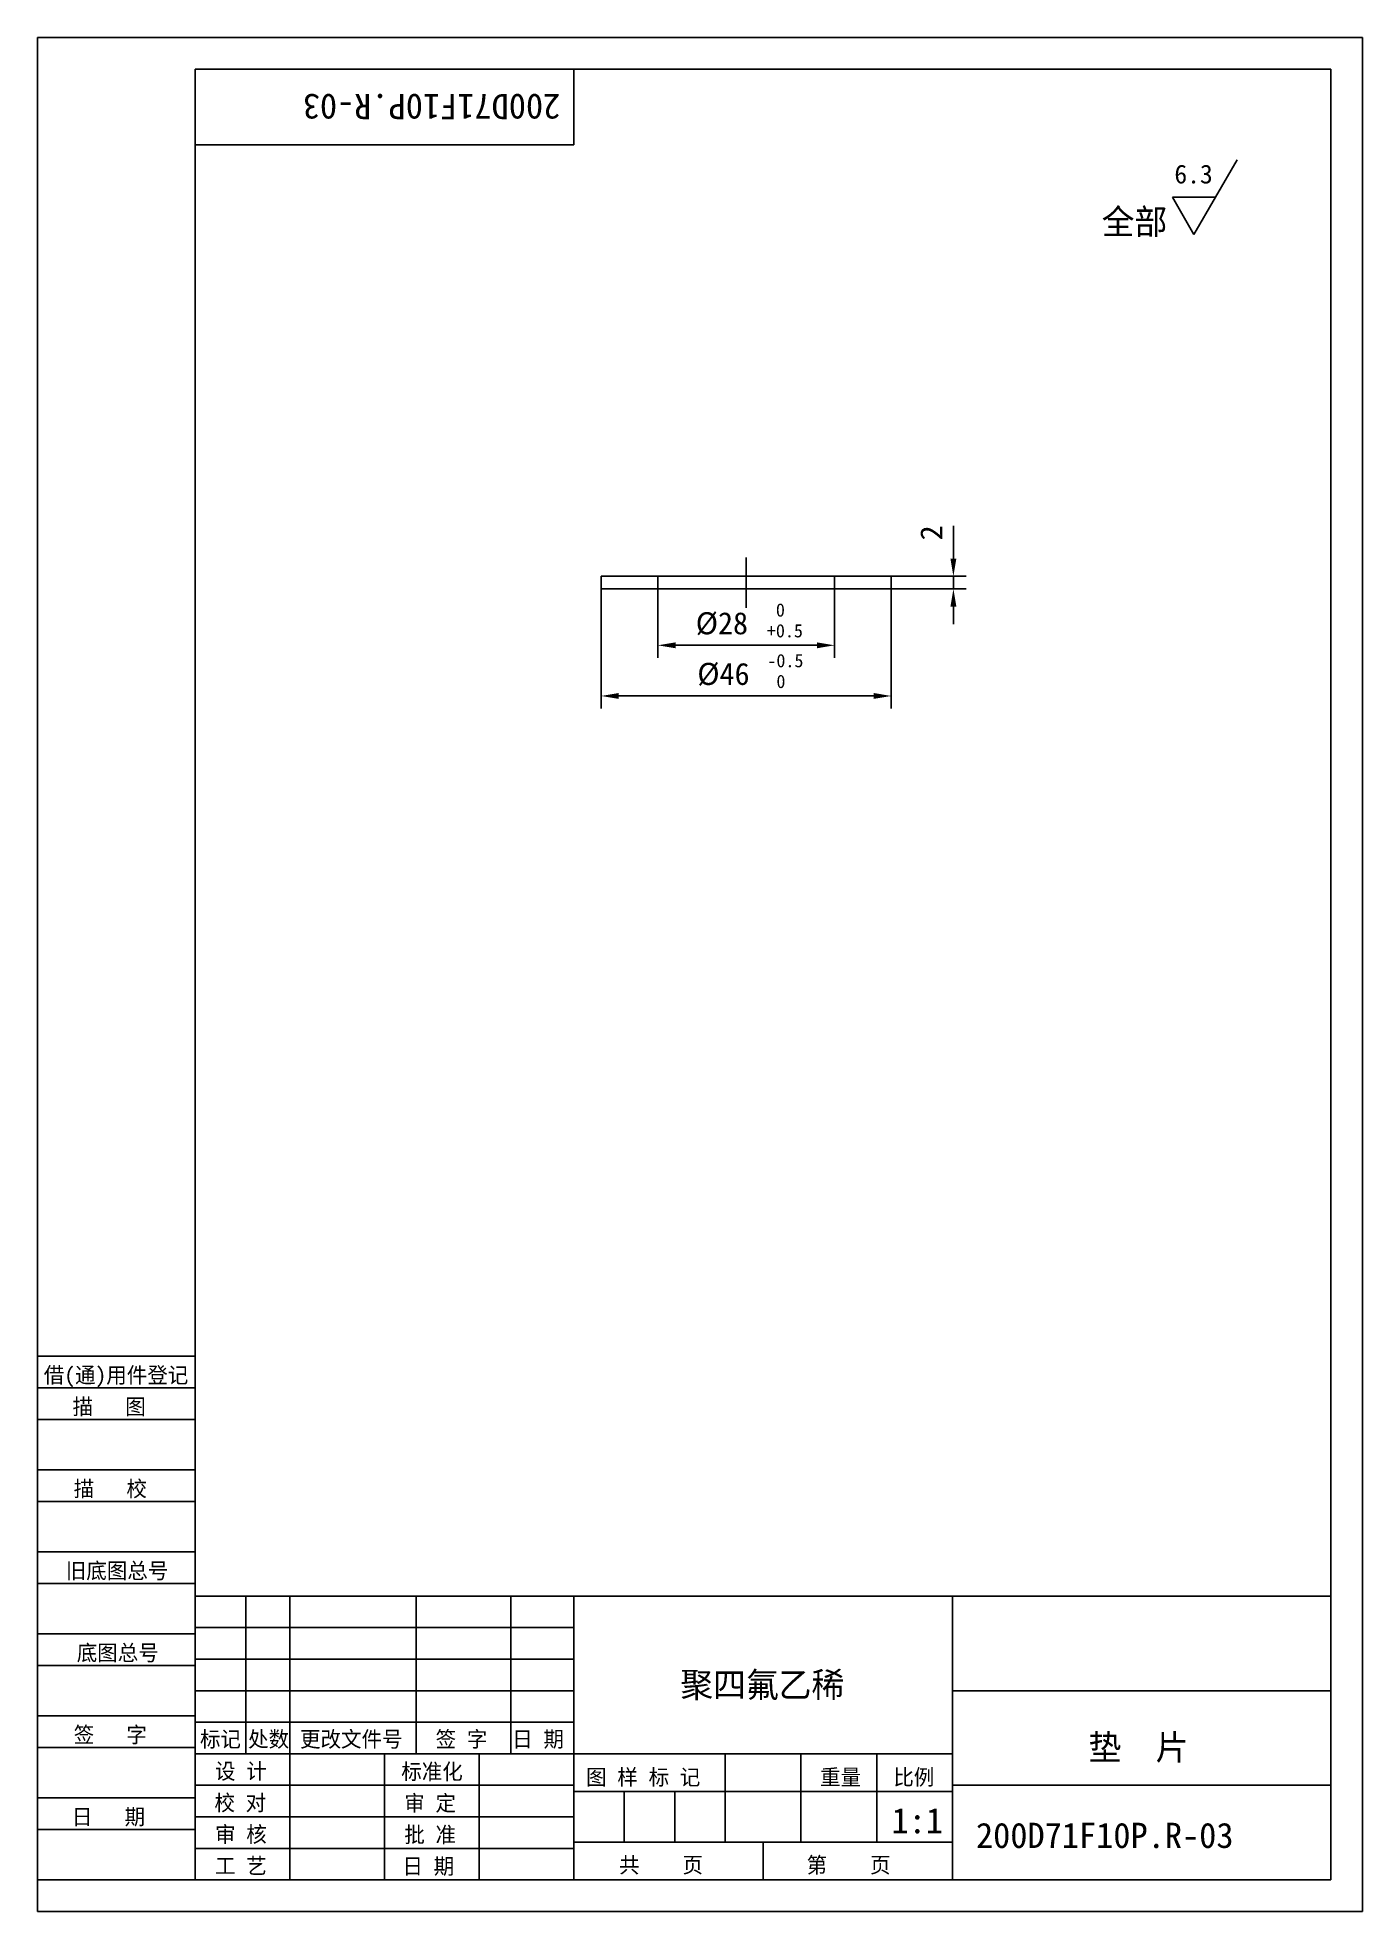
# Model space of a CAD drawing. Header units: metres. Extents: x 0 to 210, y 0 to 297.
import ezdxf

# ---------------------------------------------------------------- set-up
doc = ezdxf.new("R2010")
doc.units = ezdxf.units.M
for name, color, linetype in [('C', 6, 'Continuous'), ('D', 1, 'Continuous'), ('FL', 5, 'Continuous'), ('T', 7, 'Continuous'), ('TL', 4, 'Continuous')]:
    doc.layers.add(name, color=color, linetype=linetype)

# ---------------------------------------------------------------- blocks, each defined once
blk = doc.blocks.new('TUKUN4')
at = {"layer": 'FL'}
for p, q in [((0, 297), (0, 0)), ((210, 297), (0, 297)), ((210, 0), (210, 297)), ((0, 78), (25, 78)), ((0, 70), (25, 70)), ((0, 65), (25, 65)), ((0, 57), (25, 57)), ((0, 52), (25, 52)), ((33, 25), (33, 50)), ((40, 5), (40, 50)), ((60, 25), (60, 50)), ((75, 25), (75, 50)), ((25, 45), (85, 45)), ((0, 44), (25, 44)), ((0, 39), (25, 39)), ((25, 40), (85, 40)), ((25, 35), (85, 35)), ((0, 31), (25, 31)), ((25, 30), (85, 30)), ((0, 26), (25, 26)), ((70, 5), (70, 25)), ((0, 18), (25, 18)), ((25, 20), (85, 20)), ((25, 15), (85, 15)), ((0, 13), (25, 13)), ((25, 10), (85, 10)), ((0, 0), (210, 0))]:
    blk.add_line(p, q, dxfattribs=at)
at = {"layer": 'TL'}
for p, q in [((25, 5), (25, 292)), ((205, 292), (25, 292)), ((85, 292), (85, 280)), ((205, 5), (205, 292)), ((85, 280), (25, 280)), ((0, 88), (25, 88)), ((0, 83), (25, 83)), ((205, 50), (25, 50)), ((85, 5), (85, 50)), ((145, 5), (145, 50)), ((205, 35), (145, 35)), ((145, 25), (25, 25)), ((55, 5), (55, 25)), ((109, 11), (109, 25)), ((121, 11), (121, 25)), ((133, 11), (133, 25)), ((85, 19), (145, 19)), ((93, 11), (93, 19)), ((101, 11), (101, 19)), ((205, 20), (145, 20)), ((145, 11), (85, 11)), ((115, 5), (115, 11)), ((0, 5), (205, 5))]:
    blk.add_line(p, q, dxfattribs=at)
at = {"layer": 'T'}
for s, p in [('借(通)用件登记', (1, 83.76)), ('描   图', (5.56, 78.76)), ('描   校', (5.74, 65.76)), ('旧底图总号', (4.49, 52.76)), ('底图总号', (6.22, 39.76)), ('签   字', (5.74, 26.76)), ('标记', (25.75, 26.07)), ('处数', (33.38, 26.07)), ('更改文件号', (41.61, 26.07)), ('签 字', (63.1, 26.07)), ('日 期', (75.23, 26.07)), ('设 计', (28.14, 20.99)), ('标准化', (57.65, 20.93)), ('图 样 标 记', (86.95, 20.04)), ('重量', (124.03, 20.04)), ('比例', (135.64, 20.04)), ('校 对', (28.05, 15.99)), ('审 定', (58.13, 15.93)), ('日   期', (5.45, 13.76)), ('审 核', (28.14, 10.99)), ('批 准', (58.13, 10.93)), ('共    页', (92.18, 6.13)), ('第    页', (121.9, 6.13)), ('工 艺', (28.14, 5.99)), ('日 期', (57.84, 5.93))]:
    blk.add_text(s, height=2.5, dxfattribs=at).set_placement(p)

msp = doc.modelspace()

# ---------------------------------------------------------------- linework, layer by layer
at = {"layer": 'C'}
msp.add_line((112.32, 214.61), (112.32, 206.61), dxfattribs=at)
at = {"layer": 'D'}
for p, q in [((190.12, 277.63), (183.29, 265.8)), ((179.88, 271.71), (186.71, 271.71)), ((183.29, 265.8), (179.88, 271.71)), ((145.16, 217.21), (145.16, 219.63)), ((145.16, 214.41), (145.16, 217.21)), ((135.32, 211.61), (147.16, 211.61)), ((145.16, 209.61), (145.16, 211.61)), ((89.32, 209.61), (89.32, 190.64)), ((98.32, 209.61), (98.32, 198.67)), ((126.32, 209.61), (126.32, 198.67)), ((135.32, 209.61), (147.16, 209.61)), ((135.32, 209.61), (135.32, 190.64)), ((145.16, 206.81), (145.16, 204.01)), ((101.12, 200.67), (123.52, 200.67)), ((132.52, 192.64), (92.12, 192.64))]:
    msp.add_line(p, q, dxfattribs=at)
for points in [[(144.69, 214.41), (145.63, 214.41), (145.16, 211.61)], [(144.69, 206.81), (145.63, 206.81), (145.16, 209.61)], [(101.12, 201.14), (101.12, 200.2), (98.32, 200.67)], [(123.52, 201.14), (123.52, 200.2), (126.32, 200.67)], [(92.12, 193.11), (92.12, 192.18), (89.32, 192.64)], [(132.52, 193.11), (132.52, 192.18), (135.32, 192.64)]]:
    msp.add_solid(points, dxfattribs=at)
at = {"layer": 'TL'}
for p, q in [((89.32, 211.61), (98.32, 211.61)), ((89.32, 209.61), (89.32, 211.61)), ((112.32, 211.61), (98.32, 211.61)), ((98.32, 211.61), (98.32, 209.61)), ((112.32, 211.61), (126.32, 211.61)), ((135.32, 211.61), (126.32, 211.61)), ((126.32, 211.61), (126.32, 209.61)), ((135.32, 209.61), (135.32, 211.61)), ((98.32, 209.61), (89.32, 209.61)), ((112.32, 209.61), (98.32, 209.61)), ((112.32, 209.61), (126.32, 209.61)), ((126.32, 209.61), (135.32, 209.61))]:
    msp.add_line(p, q, dxfattribs=at)

# ---------------------------------------------------------------- block references
at = {"layer": 'D'}
msp.add_blockref('TUKUN4', (0, 0), dxfattribs=at)

# ---------------------------------------------------------------- texts
for s, height, rotation, p in [('200D71F10P.R-03', 4, 180, (82.86, 288.04)), ('2', 3.5, 90, (143.41, 217.3))]:
    msp.add_text(s, height=height, rotation=rotation, dxfattribs=at).set_placement(p)
for s, height, p in [('6.3', 2.98, (180.18, 273.86)), ('全部', 4, (168.66, 265.8)), ('%%C28', 3.5, (104.32, 202.42)), (' 0', 2.1, (115.6, 205.22)), ('+0.5', 2.1, (115.6, 201.93)), ('-0.5', 2.1, (115.68, 197.19)), ('%%C46', 3.5, (104.57, 194.39)), (' 0', 2.1, (115.68, 193.9)), ('聚四氟乙稀', 4, (101.87, 33.94)), ('垫  片', 4, (166.57, 24.02)), ('1:1', 4, (135.36, 12.4)), ('200D71F10P.R-03', 4, (148.74, 10.07))]:
    msp.add_text(s, height=height, dxfattribs=at).set_placement(p)

doc.saveas('drawing.dxf')
